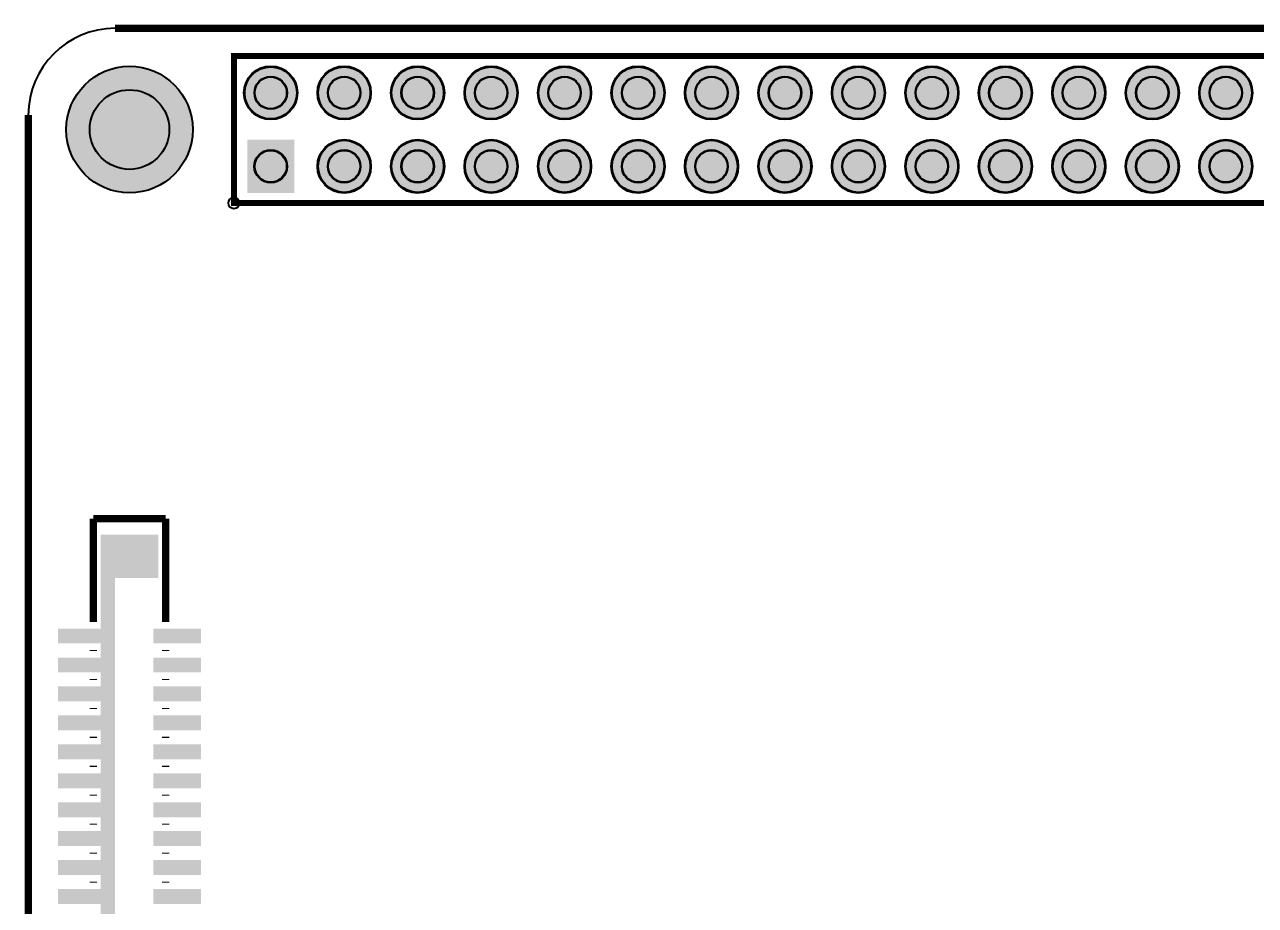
# Model space of a CAD drawing. Extents: x -5 to 3432, y -101 to 2210.
# Drawn here: x -5 to 1670, y 1012 to 2210 of the extents above; entities that cross this region are included whole.
import ezdxf

# ---------------------------------------------------------------- set-up
doc = ezdxf.new("R2010")
doc.units = 9
for name, color, linetype, true_color in [('BoardOutLine', 7, 'Continuous', 0xff00ff), ('BottomSolderMaskLayer', 7, 'Continuous', 0xaa00ff), ('Document', 7, 'Continuous', 0xffffff), ('Multi-Layer', 7, 'Continuous', 0xc0c0c0), ('TopLayer', 7, 'Continuous', 0xff0000), ('TopPasteMaskLayer', 7, 'Continuous', 0x808080), ('TopSilkLayer', 7, 'Continuous', 0xffcc00), ('TopSolderMaskLayer', 7, 'Continuous', 0x800080)]:
    doc.layers.add(name, color=color, linetype=linetype, true_color=true_color)

msp = doc.modelspace()

# ---------------------------------------------------------------- hatches: boundary and pattern name
at = {"layer": 'BottomSolderMaskLayer'}
for points in [[(51.7, 2067.2, 1), (223.9, 2067.2, 1)], [(293.5, 2117.2, 1), (366.4, 2117.2, 1)], [(393.5, 2117.2, 1), (466.4, 2117.2, 1)], [(493.5, 2117.2, 1), (566.4, 2117.2, 1)], [(593.5, 2117.2, 1), (666.4, 2117.2, 1)], [(693.5, 2117.2, 1), (766.4, 2117.2, 1)], [(793.5, 2117.2, 1), (866.4, 2117.2, 1)], [(893.5, 2117.2, 1), (966.4, 2117.2, 1)], [(993.5, 2117.2, 1), (1066.4, 2117.2, 1)], [(1093.5, 2117.2, 1), (1166.4, 2117.2, 1)], [(1193.5, 2117.2, 1), (1266.4, 2117.2, 1)], [(1293.5, 2117.2, 1), (1366.4, 2117.2, 1)], [(1393.5, 2117.2, 1), (1466.4, 2117.2, 1)], [(1493.5, 2117.2, 1), (1566.4, 2117.2, 1)], [(1593.5, 2117.2, 1), (1666.4, 2117.2, 1)], [(298, 2053.6), (362, 2053.6), (362, 1980.8), (298, 1980.8)], [(393.5, 2017.2, 1), (466.4, 2017.2, 1)], [(493.5, 2017.2, 1), (566.4, 2017.2, 1)], [(593.5, 2017.2, 1), (666.4, 2017.2, 1)], [(693.5, 2017.2, 1), (766.4, 2017.2, 1)], [(793.5, 2017.2, 1), (866.4, 2017.2, 1)], [(893.5, 2017.2, 1), (966.4, 2017.2, 1)], [(993.5, 2017.2, 1), (1066.4, 2017.2, 1)], [(1093.5, 2017.2, 1), (1166.4, 2017.2, 1)], [(1193.5, 2017.2, 1), (1266.4, 2017.2, 1)], [(1293.5, 2017.2, 1), (1366.4, 2017.2, 1)], [(1393.5, 2017.2, 1), (1466.4, 2017.2, 1)], [(1493.5, 2017.2, 1), (1566.4, 2017.2, 1)], [(1593.5, 2017.2, 1), (1666.4, 2017.2, 1)]]:
    msp.add_hatch(color=256, dxfattribs=at).paths.add_polyline_path(points)
at = {"layer": 'Document'}
msp.add_hatch(color=256, dxfattribs=at).paths.add_polyline_path([(177.1, 728.6), (177.1, 689.2), (98.4, 689.2), (98.4, 1516), (177.1, 1516), (177.1, 1457), (118.1, 1457), (118.1, 748.3), (177.1, 748.3)])
at = {"layer": 'Multi-Layer'}
for points in [[(294.5, 2117.2, 1), (365.4, 2117.2, 1)], [(394.5, 2117.2, 1), (465.4, 2117.2, 1)], [(494.5, 2117.2, 1), (565.4, 2117.2, 1)], [(594.5, 2117.2, 1), (665.4, 2117.2, 1)], [(694.5, 2117.2, 1), (765.4, 2117.2, 1)], [(794.5, 2117.2, 1), (865.4, 2117.2, 1)], [(894.5, 2117.2, 1), (965.4, 2117.2, 1)], [(994.5, 2117.2, 1), (1065.4, 2117.2, 1)], [(1094.5, 2117.2, 1), (1165.4, 2117.2, 1)], [(1194.5, 2117.2, 1), (1265.4, 2117.2, 1)], [(1294.5, 2117.2, 1), (1365.4, 2117.2, 1)], [(1394.5, 2117.2, 1), (1465.4, 2117.2, 1)], [(1494.5, 2117.2, 1), (1565.4, 2117.2, 1)], [(1594.5, 2117.2, 1), (1665.4, 2117.2, 1)], [(299, 2052.6), (361, 2052.6), (361, 1981.8), (299, 1981.8)], [(394.5, 2017.2, 1), (465.4, 2017.2, 1)], [(494.5, 2017.2, 1), (565.4, 2017.2, 1)], [(594.5, 2017.2, 1), (665.4, 2017.2, 1)], [(694.5, 2017.2, 1), (765.4, 2017.2, 1)], [(794.5, 2017.2, 1), (865.4, 2017.2, 1)], [(894.5, 2017.2, 1), (965.4, 2017.2, 1)], [(994.5, 2017.2, 1), (1065.4, 2017.2, 1)], [(1094.5, 2017.2, 1), (1165.4, 2017.2, 1)], [(1194.5, 2017.2, 1), (1265.4, 2017.2, 1)], [(1294.5, 2017.2, 1), (1365.4, 2017.2, 1)], [(1394.5, 2017.2, 1), (1465.4, 2017.2, 1)], [(1494.5, 2017.2, 1), (1565.4, 2017.2, 1)], [(1594.5, 2017.2, 1), (1665.4, 2017.2, 1)]]:
    msp.add_hatch(color=256, dxfattribs=at).paths.add_polyline_path(points)
at = {"layer": 'TopLayer'}
for points in [[(43.3, 1368.4), (43.3, 1388.1), (102.3, 1388.1), (102.3, 1368.4)], [(173.2, 1368.4), (173.2, 1388.1), (232.2, 1388.1), (232.2, 1368.4)], [(43.3, 1329), (43.3, 1348.7), (102.3, 1348.7), (102.3, 1329)], [(173.2, 1329), (173.2, 1348.7), (232.2, 1348.7), (232.2, 1329)], [(43.3, 1289.6), (43.3, 1309.3), (102.3, 1309.3), (102.3, 1289.6)], [(173.2, 1289.6), (173.2, 1309.3), (232.2, 1309.3), (232.2, 1289.6)], [(43.3, 1250.3), (43.3, 1270), (102.3, 1270), (102.3, 1250.3)], [(173.2, 1250.3), (173.2, 1270), (232.2, 1270), (232.2, 1250.3)], [(43.3, 1210.9), (43.3, 1230.6), (102.3, 1230.6), (102.3, 1210.9)], [(173.2, 1210.9), (173.2, 1230.6), (232.2, 1230.6), (232.2, 1210.9)], [(43.3, 1171.5), (43.3, 1191.2), (102.3, 1191.2), (102.3, 1171.5)], [(173.2, 1171.5), (173.2, 1191.2), (232.2, 1191.2), (232.2, 1171.5)], [(43.3, 1132.2), (43.3, 1151.8), (102.3, 1151.8), (102.3, 1132.2)], [(173.2, 1132.2), (173.2, 1151.8), (232.2, 1151.8), (232.2, 1132.2)], [(43.3, 1092.8), (43.3, 1112.5), (102.3, 1112.5), (102.3, 1092.8)], [(173.2, 1092.8), (173.2, 1112.5), (232.2, 1112.5), (232.2, 1092.8)], [(43.3, 1053.4), (43.3, 1073.1), (102.3, 1073.1), (102.3, 1053.4)], [(173.2, 1053.4), (173.2, 1073.1), (232.2, 1073.1), (232.2, 1053.4)], [(43.3, 1014), (43.3, 1033.7), (102.3, 1033.7), (102.3, 1014)], [(173.2, 1014), (173.2, 1033.7), (232.2, 1033.7), (232.2, 1014)]]:
    msp.add_hatch(color=256, dxfattribs=at).paths.add_polyline_path(points)
at = {"layer": 'TopPasteMaskLayer'}
for points in [[(43.3, 1368.4), (43.3, 1388.1), (102.3, 1388.1), (102.3, 1368.4)], [(173.2, 1368.4), (173.2, 1388.1), (232.2, 1388.1), (232.2, 1368.4)], [(43.3, 1329), (43.3, 1348.7), (102.3, 1348.7), (102.3, 1329)], [(173.2, 1329), (173.2, 1348.7), (232.2, 1348.7), (232.2, 1329)], [(43.3, 1289.6), (43.3, 1309.3), (102.3, 1309.3), (102.3, 1289.6)], [(173.2, 1289.6), (173.2, 1309.3), (232.2, 1309.3), (232.2, 1289.6)], [(43.3, 1250.3), (43.3, 1270), (102.3, 1270), (102.3, 1250.3)], [(173.2, 1250.3), (173.2, 1270), (232.2, 1270), (232.2, 1250.3)], [(43.3, 1210.9), (43.3, 1230.6), (102.3, 1230.6), (102.3, 1210.9)], [(173.2, 1210.9), (173.2, 1230.6), (232.2, 1230.6), (232.2, 1210.9)], [(43.3, 1171.5), (43.3, 1191.2), (102.3, 1191.2), (102.3, 1171.5)], [(173.2, 1171.5), (173.2, 1191.2), (232.2, 1191.2), (232.2, 1171.5)], [(43.3, 1132.2), (43.3, 1151.8), (102.3, 1151.8), (102.3, 1132.2)], [(173.2, 1132.2), (173.2, 1151.8), (232.2, 1151.8), (232.2, 1132.2)], [(43.3, 1092.8), (43.3, 1112.5), (102.3, 1112.5), (102.3, 1092.8)], [(173.2, 1092.8), (173.2, 1112.5), (232.2, 1112.5), (232.2, 1092.8)], [(43.3, 1053.4), (43.3, 1073.1), (102.3, 1073.1), (102.3, 1053.4)], [(173.2, 1053.4), (173.2, 1073.1), (232.2, 1073.1), (232.2, 1053.4)], [(43.3, 1014), (43.3, 1033.7), (102.3, 1033.7), (102.3, 1014)], [(173.2, 1014), (173.2, 1033.7), (232.2, 1033.7), (232.2, 1014)]]:
    msp.add_hatch(color=256, dxfattribs=at).paths.add_polyline_path(points)
at = {"layer": 'TopSolderMaskLayer'}
for points in [[(51.7, 2067.2, 1), (223.9, 2067.2, 1)], [(293.5, 2117.2, 1), (366.4, 2117.2, 1)], [(393.5, 2117.2, 1), (466.4, 2117.2, 1)], [(493.5, 2117.2, 1), (566.4, 2117.2, 1)], [(593.5, 2117.2, 1), (666.4, 2117.2, 1)], [(693.5, 2117.2, 1), (766.4, 2117.2, 1)], [(793.5, 2117.2, 1), (866.4, 2117.2, 1)], [(893.5, 2117.2, 1), (966.4, 2117.2, 1)], [(993.5, 2117.2, 1), (1066.4, 2117.2, 1)], [(1093.5, 2117.2, 1), (1166.4, 2117.2, 1)], [(1193.5, 2117.2, 1), (1266.4, 2117.2, 1)], [(1293.5, 2117.2, 1), (1366.4, 2117.2, 1)], [(1393.5, 2117.2, 1), (1466.4, 2117.2, 1)], [(1493.5, 2117.2, 1), (1566.4, 2117.2, 1)], [(1593.5, 2117.2, 1), (1666.4, 2117.2, 1)], [(298, 2053.6), (362, 2053.6), (362, 1980.8), (298, 1980.8)], [(393.5, 2017.2, 1), (466.4, 2017.2, 1)], [(493.5, 2017.2, 1), (566.4, 2017.2, 1)], [(593.5, 2017.2, 1), (666.4, 2017.2, 1)], [(693.5, 2017.2, 1), (766.4, 2017.2, 1)], [(793.5, 2017.2, 1), (866.4, 2017.2, 1)], [(893.5, 2017.2, 1), (966.4, 2017.2, 1)], [(993.5, 2017.2, 1), (1066.4, 2017.2, 1)], [(1093.5, 2017.2, 1), (1166.4, 2017.2, 1)], [(1193.5, 2017.2, 1), (1266.4, 2017.2, 1)], [(1293.5, 2017.2, 1), (1366.4, 2017.2, 1)], [(1393.5, 2017.2, 1), (1466.4, 2017.2, 1)], [(1493.5, 2017.2, 1), (1566.4, 2017.2, 1)], [(1593.5, 2017.2, 1), (1666.4, 2017.2, 1)], [(40.3, 1368.1), (40.3, 1388.4), (105.3, 1388.4), (105.3, 1368.1)], [(170.2, 1368.1), (170.2, 1388.4), (235.2, 1388.4), (235.2, 1368.1)], [(40.3, 1328.7), (40.3, 1349), (105.3, 1349), (105.3, 1328.7)], [(170.2, 1328.7), (170.2, 1349), (235.2, 1349), (235.2, 1328.7)], [(40.3, 1289.3), (40.3, 1309.7), (105.3, 1309.7), (105.3, 1289.3)], [(170.2, 1289.3), (170.2, 1309.7), (235.2, 1309.7), (235.2, 1289.3)], [(40.3, 1249.9), (40.3, 1270.3), (105.3, 1270.3), (105.3, 1249.9)], [(170.2, 1249.9), (170.2, 1270.3), (235.2, 1270.3), (235.2, 1249.9)], [(40.3, 1210.6), (40.3, 1230.9), (105.3, 1230.9), (105.3, 1210.6)], [(170.2, 1210.6), (170.2, 1230.9), (235.2, 1230.9), (235.2, 1210.6)], [(40.3, 1171.2), (40.3, 1191.5), (105.3, 1191.5), (105.3, 1171.2)], [(170.2, 1171.2), (170.2, 1191.5), (235.2, 1191.5), (235.2, 1171.2)], [(40.3, 1131.8), (40.3, 1152.2), (105.3, 1152.2), (105.3, 1131.8)], [(170.2, 1131.8), (170.2, 1152.2), (235.2, 1152.2), (235.2, 1131.8)], [(40.3, 1092.5), (40.3, 1112.8), (105.3, 1112.8), (105.3, 1092.5)], [(170.2, 1092.5), (170.2, 1112.8), (235.2, 1112.8), (235.2, 1092.5)], [(40.3, 1053.1), (40.3, 1073.4), (105.3, 1073.4), (105.3, 1053.1)], [(170.2, 1053.1), (170.2, 1073.4), (235.2, 1073.4), (235.2, 1053.1)], [(40.3, 1013.7), (40.3, 1034.1), (105.3, 1034.1), (105.3, 1013.7)], [(170.2, 1013.7), (170.2, 1034.1), (235.2, 1034.1), (235.2, 1013.7)]]:
    msp.add_hatch(color=256, dxfattribs=at).paths.add_polyline_path(points)

# ---------------------------------------------------------------- linework, layer by layer
at = {"layer": 'BoardOutLine', "const_width": 10}
for points in [[(118.1, 2205), (3228.3, 2205)], [(118.1, 2205), (3228.3, 2205)], [(0, 118.4), (0, 2086.9)]]:
    msp.add_lwpolyline(points, dxfattribs=at)
at = {"layer": 'BoardOutLine'}
msp.add_arc((118.1, 2086.9), 118.1, 90, 180, dxfattribs=at)
at = {"layer": 'BottomSolderMaskLayer'}
for centre, radius in [((137.8, 2067.2), 86.1), ((137.8, 2067.2), 86.1), ((330, 2117.2), 36.4), ((430, 2117.2), 36.4), ((530, 2117.2), 36.4), ((630, 2117.2), 36.4), ((730, 2117.2), 36.4), ((830, 2117.2), 36.4), ((930, 2117.2), 36.4), ((1030, 2117.2), 36.4), ((1130, 2117.2), 36.4), ((1230, 2117.2), 36.4), ((1330, 2117.2), 36.4), ((1430, 2117.2), 36.4), ((1530, 2117.2), 36.4), ((1630, 2117.2), 36.4), ((330, 2117.2), 22.3), ((430, 2117.2), 22.3), ((530, 2117.2), 22.3), ((630, 2117.2), 22.3), ((730, 2117.2), 22.3), ((830, 2117.2), 22.3), ((930, 2117.2), 22.3), ((1030, 2117.2), 22.3), ((1130, 2117.2), 22.3), ((1230, 2117.2), 22.3), ((1330, 2117.2), 22.3), ((1430, 2117.2), 22.3), ((1530, 2117.2), 22.3), ((1630, 2117.2), 22.3), ((430, 2017.2), 36.4), ((530, 2017.2), 36.4), ((630, 2017.2), 36.4), ((730, 2017.2), 36.4), ((830, 2017.2), 36.4), ((930, 2017.2), 36.4), ((1030, 2017.2), 36.4), ((1130, 2017.2), 36.4), ((1230, 2017.2), 36.4), ((1330, 2017.2), 36.4), ((1430, 2017.2), 36.4), ((1530, 2017.2), 36.4), ((1630, 2017.2), 36.4), ((330, 2017.2), 22.4), ((430, 2017.2), 22.3), ((530, 2017.2), 22.3), ((630, 2017.2), 22.3), ((730, 2017.2), 22.3), ((830, 2017.2), 22.3), ((930, 2017.2), 22.3), ((1030, 2017.2), 22.3), ((1130, 2017.2), 22.3), ((1230, 2017.2), 22.3), ((1330, 2017.2), 22.3), ((1430, 2017.2), 22.3), ((1530, 2017.2), 22.3), ((1630, 2017.2), 22.3)]:
    msp.add_circle(centre, radius, dxfattribs=at)
at = {"layer": 'Multi-Layer'}
for centre, radius in [((330, 2117.2), 35.4), ((430, 2117.2), 35.4), ((530, 2117.2), 35.4), ((630, 2117.2), 35.4), ((730, 2117.2), 35.4), ((830, 2117.2), 35.4), ((930, 2117.2), 35.4), ((1030, 2117.2), 35.4), ((1130, 2117.2), 35.4), ((1230, 2117.2), 35.4), ((1330, 2117.2), 35.4), ((1430, 2117.2), 35.4), ((1530, 2117.2), 35.4), ((1630, 2117.2), 35.4), ((330, 2117.2), 21.7), ((430, 2117.2), 21.7), ((530, 2117.2), 21.7), ((630, 2117.2), 21.7), ((730, 2117.2), 21.7), ((830, 2117.2), 21.7), ((930, 2117.2), 21.7), ((1030, 2117.2), 21.7), ((1130, 2117.2), 21.7), ((1230, 2117.2), 21.7), ((1330, 2117.2), 21.7), ((1430, 2117.2), 21.7), ((1530, 2117.2), 21.7), ((1630, 2117.2), 21.7), ((137.8, 2067.2), 54.1), ((137.8, 2067.2), 54.1), ((430, 2017.2), 35.4), ((530, 2017.2), 35.4), ((630, 2017.2), 35.4), ((730, 2017.2), 35.4), ((830, 2017.2), 35.4), ((930, 2017.2), 35.4), ((1030, 2017.2), 35.4), ((1130, 2017.2), 35.4), ((1230, 2017.2), 35.4), ((1330, 2017.2), 35.4), ((1430, 2017.2), 35.4), ((1530, 2017.2), 35.4), ((1630, 2017.2), 35.4), ((330, 2017.2), 21.7), ((430, 2017.2), 21.7), ((530, 2017.2), 21.7), ((630, 2017.2), 21.7), ((730, 2017.2), 21.7), ((830, 2017.2), 21.7), ((930, 2017.2), 21.7), ((1030, 2017.2), 21.7), ((1130, 2017.2), 21.7), ((1230, 2017.2), 21.7), ((1330, 2017.2), 21.7), ((1430, 2017.2), 21.7), ((1530, 2017.2), 21.7), ((1630, 2017.2), 21.7)]:
    msp.add_circle(centre, radius, dxfattribs=at)
at = {"layer": 'TopSilkLayer', "const_width": 8}
msp.add_lwpolyline([(280, 2167.2), (280, 1967.2), (2280, 1967.2), (2280, 2167.2), (280, 2167.2)], close=True, dxfattribs=at)
at = {"layer": 'TopSilkLayer', "const_width": 10}
for points in [[(88.5, 1537.7), (88.5, 1397.2)], [(88.5, 1537.7), (187, 1537.7)], [(187, 1537.7), (187, 1397.2)], [(88.5, 1359.3), (88.5, 1357.8)], [(187, 1359.3), (187, 1357.8)], [(88.5, 1319.9), (88.5, 1318.4)], [(187, 1319.9), (187, 1318.4)], [(88.5, 1280.5), (88.5, 1279.1)], [(187, 1280.5), (187, 1279.1)], [(88.5, 1241.2), (88.5, 1239.7)], [(187, 1241.2), (187, 1239.7)], [(88.5, 1201.8), (88.5, 1200.3)], [(187, 1201.8), (187, 1200.3)], [(88.5, 1162.4), (88.5, 1160.9)], [(187, 1162.4), (187, 1160.9)], [(88.5, 1123.1), (88.5, 1121.6)], [(187, 1123.1), (187, 1121.6)], [(88.5, 1083.7), (88.5, 1082.2)], [(187, 1083.7), (187, 1082.2)], [(88.5, 1044.3), (88.5, 1042.8)], [(187, 1044.3), (187, 1042.8)]]:
    msp.add_lwpolyline(points, dxfattribs=at)
at = {"layer": 'TopSilkLayer'}
msp.add_circle((280, 1967.2), 7.69, dxfattribs=at)
at = {"layer": 'TopSolderMaskLayer'}
for centre, radius in [((137.8, 2067.2), 86.1), ((137.8, 2067.2), 86.1), ((330, 2117.2), 36.4), ((430, 2117.2), 36.4), ((530, 2117.2), 36.4), ((630, 2117.2), 36.4), ((730, 2117.2), 36.4), ((830, 2117.2), 36.4), ((930, 2117.2), 36.4), ((1030, 2117.2), 36.4), ((1130, 2117.2), 36.4), ((1230, 2117.2), 36.4), ((1330, 2117.2), 36.4), ((1430, 2117.2), 36.4), ((1530, 2117.2), 36.4), ((1630, 2117.2), 36.4), ((330, 2117.2), 22.3), ((430, 2117.2), 22.3), ((530, 2117.2), 22.3), ((630, 2117.2), 22.3), ((730, 2117.2), 22.3), ((830, 2117.2), 22.3), ((930, 2117.2), 22.3), ((1030, 2117.2), 22.3), ((1130, 2117.2), 22.3), ((1230, 2117.2), 22.3), ((1330, 2117.2), 22.3), ((1430, 2117.2), 22.3), ((1530, 2117.2), 22.3), ((1630, 2117.2), 22.3), ((430, 2017.2), 36.4), ((530, 2017.2), 36.4), ((630, 2017.2), 36.4), ((730, 2017.2), 36.4), ((830, 2017.2), 36.4), ((930, 2017.2), 36.4), ((1030, 2017.2), 36.4), ((1130, 2017.2), 36.4), ((1230, 2017.2), 36.4), ((1330, 2017.2), 36.4), ((1430, 2017.2), 36.4), ((1530, 2017.2), 36.4), ((1630, 2017.2), 36.4), ((330, 2017.2), 22.4), ((430, 2017.2), 22.3), ((530, 2017.2), 22.3), ((630, 2017.2), 22.3), ((730, 2017.2), 22.3), ((830, 2017.2), 22.3), ((930, 2017.2), 22.3), ((1030, 2017.2), 22.3), ((1130, 2017.2), 22.3), ((1230, 2017.2), 22.3), ((1330, 2017.2), 22.3), ((1430, 2017.2), 22.3), ((1530, 2017.2), 22.3), ((1630, 2017.2), 22.3)]:
    msp.add_circle(centre, radius, dxfattribs=at)

doc.saveas('drawing.dxf')
